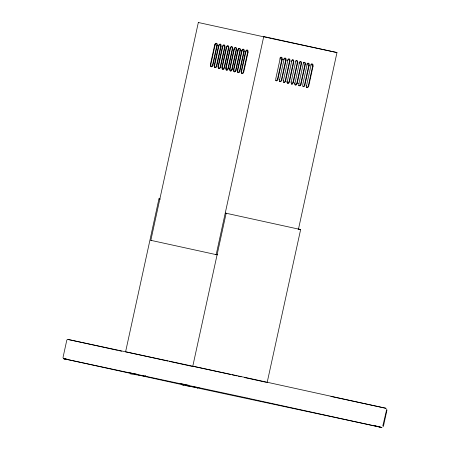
<?xml version="1.0" encoding="UTF-8"?>
<svg xmlns="http://www.w3.org/2000/svg" width="450" height="450" viewBox="0 0 450 450"><rect width="100%" height="100%" fill="white"/><g stroke="black" fill="none" stroke-linecap="round" stroke-linejoin="round"><path stroke-width="0.67" d="M210.369 64.693L210.538 66.493L211.624 66.729L212.529 65.166L216.844 45.383L216.827 43.937L216.186 43.2L215.297 43.599L214.678 44.91L210.369 64.693L210.769 64.778L211.162 66.831L212.316 66.561L212.934 65.25L217.249 45.467L217.232 44.021L216.591 43.284L215.702 43.689L215.083 44.994L210.769 64.778M214.217 65.537L214.391 67.337L215.471 67.573L216.382 66.009L220.691 46.226L220.674 44.781L220.039 44.044L219.15 44.443L218.531 45.754L214.217 65.537L214.622 65.621L215.016 67.674L216.169 67.399L216.782 66.094L221.096 46.311L221.079 44.865L220.438 44.128L219.549 44.533L218.936 45.838L214.622 65.621M218.07 66.375L218.244 68.181L219.324 68.417L220.23 66.853L224.544 47.07L224.528 45.624L223.886 44.887L222.998 45.287L222.384 46.598L218.07 66.375L218.475 66.465L218.863 68.518L220.016 68.242L220.635 66.938L224.949 47.154L224.933 45.709L224.291 44.972L223.403 45.377L222.789 46.682L218.475 66.465M221.923 67.219L222.092 69.024L223.178 69.261L224.083 67.697L228.398 47.914L228.381 46.468L227.739 45.731L226.851 46.131L226.232 47.436L221.923 67.219L222.322 67.309L222.716 69.362L223.869 69.086L224.488 67.781L228.803 47.998L228.786 46.553L228.144 45.816L227.256 46.221L226.637 47.526L222.322 67.309M225.771 68.062L225.945 69.868L227.025 70.104L227.936 68.535L232.245 48.758L232.228 47.312L231.593 46.575L230.704 46.974L230.085 48.279L225.771 68.062L226.176 68.153L226.569 70.206L227.722 69.93L228.336 68.625L232.65 48.842L232.633 47.396L231.992 46.659L231.103 47.064L230.49 48.369L226.176 68.153M229.624 68.906L229.798 70.712L230.878 70.948L231.784 69.379L236.098 49.596L236.081 48.156L235.44 47.413L234.551 47.818L233.938 49.123L229.624 68.906L230.029 68.996L230.417 71.049L231.57 70.774L232.189 69.469L236.503 49.686L236.486 48.24L235.845 47.503L234.956 47.902L234.338 49.213L230.029 68.996M233.477 69.75L233.646 71.556L234.726 71.792L235.637 70.222L239.951 50.439L239.934 48.994L239.293 48.257L238.404 48.662L237.786 49.967L233.477 69.75L233.876 69.834L234.27 71.893L235.423 71.617L236.042 70.312L240.351 50.529L240.339 49.084L239.698 48.347L238.809 48.746L238.191 50.057L233.876 69.834M237.324 70.594L237.499 72.399L238.579 72.636L239.49 71.066L243.799 51.283L243.782 49.837L243.146 49.101L242.257 49.506L241.639 50.811L237.324 70.594L237.729 70.678L238.123 72.737L239.276 72.461L239.889 71.156L244.204 51.373L244.187 49.928L243.546 49.191L242.657 49.59L242.044 50.901L237.729 70.678M241.178 71.438L241.352 73.243L242.432 73.479L243.338 71.91L247.652 52.127L247.635 50.681L246.994 49.944L246.105 50.349L245.492 51.654L241.178 71.438L241.583 71.522L241.971 73.581L243.124 73.305L243.743 71.994L248.057 52.217L248.04 50.771L247.399 50.034L246.51 50.434L245.891 51.739L241.583 71.522M275.546 80.432L276.322 80.809L277.391 79.599L281.846 59.321L281.458 57.262L280.896 57.144L280.046 57.904M282.251 59.406L282.077 57.6L280.997 57.364L280.091 58.933L275.777 78.716L275.794 80.162L276.435 80.899L277.324 80.494L277.937 79.189L282.251 59.406L281.846 59.321M279.63 79.56L279.799 81.36L280.884 81.596L281.79 80.032L286.104 60.249L286.088 58.804L285.446 58.067L284.558 58.472L283.944 59.777L279.63 79.56L279.225 79.47M279.619 81.529L280.772 81.253L281.385 79.948L285.699 60.165L285.683 58.719L284.749 57.983M283.477 80.404L283.652 82.204L284.732 82.44L285.643 80.876L289.957 61.093L289.941 59.648L289.299 58.911L288.411 59.31L287.792 60.621L283.477 80.404L283.078 80.314M283.247 82.119L284.332 82.356L285.092 81.287L289.553 61.009L289.378 59.203L288.298 58.967M286.852 81.669L286.926 81.157M287.319 83.216L288.473 82.941L289.091 81.63L293.4 61.847L293.231 60.047L292.146 59.811M293.805 61.937L293.631 60.131L292.551 59.895L291.645 61.464L287.331 81.248L287.347 82.688L287.989 83.43L288.877 83.025L289.491 81.72L293.805 61.937L293.4 61.847M291.184 82.086L291.353 83.891L292.438 84.127L293.344 82.564L297.658 62.781L297.641 61.335L297 60.598L296.111 60.998L295.493 62.308L291.184 82.086L290.779 82.001M291.437 84.184L292.326 83.784L292.939 82.474L297.253 62.691L297.236 61.245L296.595 60.508M294.632 82.845L294.643 84.291M295.02 84.898L295.881 84.887L296.792 83.317L301.106 63.534L300.713 61.481M301.506 63.624L301.337 61.819L300.257 61.583L299.346 63.146L295.031 82.929L295.048 84.375L295.689 85.112L296.578 84.712L297.197 83.407L301.506 63.624L301.106 63.534M298.884 83.773L299.059 85.579L300.139 85.815L301.044 84.246L305.359 64.468L305.342 63.023L304.701 62.286L303.812 62.685L303.199 63.99L298.884 83.773L298.479 83.689M299.137 85.871L300.026 85.466L300.645 84.161L304.954 64.378L304.937 62.932L304.003 62.201M302.991 86.715L303.879 86.31L304.493 85.005L308.807 65.222L308.79 63.776L308.149 63.039M309.212 65.306L309.037 63.506L307.957 63.27L307.046 64.834L302.738 84.617L302.754 86.062L303.39 86.799L304.279 86.4L304.897 85.089L309.212 65.306L308.807 65.222M306.585 85.461L306.759 87.266L307.839 87.502L308.751 85.933L313.059 66.15L313.043 64.704L312.407 63.968L311.518 64.373L310.899 65.678L306.585 85.461L306.18 85.376M306.574 87.429L307.727 87.154L308.346 85.849L312.66 66.066L312.643 64.62L311.709 63.889M159.559 198.968L158.946 198.838L125.589 351.81L167.816 361.052M217.389 254.903L150.834 240.334L198.332 22.5L198.731 22.584M298.44 229.292L336.977 52.56L263.334 36.439L263.739 36.523L216.242 254.357L215.843 254.267L217.609 254.655M267.159 382.5L300.639 229.556L225.534 213.114L226.148 213.244L192.791 366.216L230.929 374.569M382.787 426.021L386.674 409.506M383.377 426.521L387 409.905M128.554 372.341L131.625 373.196M283.686 59.192L283.894 58.748M291.386 60.879L291.594 60.435M299.087 62.567L299.301 62.123M310.641 65.098L310.854 64.648M287.747 59.591L288.006 59.226M295.447 61.279L295.706 60.913M303.148 62.966L303.699 62.336M307.001 63.81L307.553 63.18M311.113 64.288L311.406 64.024M295.999 60.654L296.303 60.514M299.852 61.498L300.156 61.358M68.625 359.533L63.804 358.74L247.798 398.154M198.743 387.546L199.153 387.529M146.498 376.346L130.596 373.944M386.19 408.381L251.893 378.894L68.006 339.463L67.224 339.621L66.763 340.301L63.006 357.536L63.433 358.582M382.016 427.5L185.366 385.358M197.032 387.45L182.841 385.144M68.563 359.522L63.804 358.74L129.049 373.027M134.471 373.725L136.361 374.04M188.606 385.245L180.754 383.647M132.227 373.314L133.914 373.624M336.977 52.56L272.244 38.683M300.639 229.556L298.457 229.089M214.678 44.91L215.083 44.994M216.844 45.383L217.249 45.467M218.531 45.754L218.936 45.838M220.691 46.226L221.096 46.311M222.384 46.598L222.789 46.682M224.544 47.07L224.949 47.154M226.232 47.436L226.637 47.526M279.686 58.849L280.091 58.933M283.539 59.687L283.944 59.777M285.699 60.165L286.104 60.249M287.387 60.531L287.792 60.621M289.553 61.009L289.957 61.093M291.24 61.374L291.645 61.464M228.398 47.914L228.803 47.998M230.085 48.279L230.49 48.369M232.245 48.758L232.65 48.842M233.938 49.123L234.338 49.213M236.098 49.596L236.503 49.686M237.786 49.967L238.191 50.057M239.951 50.439L240.351 50.529M241.639 50.811L242.044 50.901M243.799 51.283L244.204 51.373M245.492 51.654L245.891 51.739M247.652 52.127L248.057 52.217M297.253 62.691L297.658 62.781M298.941 63.062L299.346 63.146M304.954 64.378L305.359 64.468M306.647 64.749L307.046 64.834M312.66 66.066L313.059 66.15M212.529 65.166L212.934 65.25M216.382 66.009L216.782 66.094M220.23 66.853L220.635 66.938M277.537 79.104L277.937 79.189M281.385 79.948L281.79 80.032M285.238 80.786L285.643 80.876M224.083 67.697L224.488 67.781M227.936 68.535L228.336 68.625M231.784 69.379L232.189 69.469M235.637 70.222L236.042 70.312M239.49 71.066L239.889 71.156M243.338 71.91L243.743 71.994M289.091 81.63L289.491 81.72M292.939 82.474L293.344 82.564M296.792 83.317L297.197 83.407M300.645 84.161L301.044 84.246M304.493 85.005L304.897 85.089M308.346 85.849L308.751 85.933M298.119 229.011L299.492 229.309M150.834 240.334L151.239 240.418M330.924 396.444L385.819 408.218M198.332 22.5L267.204 37.581M268.571 37.879L271.299 38.475M158.946 198.838L160.307 199.136M232.29 374.867L237.054 375.907M238.421 376.206L241.144 376.802M244.547 377.55L266.338 382.32M169.178 361.35L193.011 366.57M68.006 339.463L117.456 350.291M118.828 350.595L121.573 351.197M247.691 398.166L381.617 427.489L374.203 425.481M138.662 375.131L183.994 385.059M145.367 375.992L145.845 376.149L145.457 376.009M181.929 384.834L182.317 384.975M129.684 373.629L130.072 373.77M196.599 387.321L197.724 388.063L196.661 387.248M298.873 85.742L298.496 85.134M306.197 86.822L306.354 87.176M279.242 80.916L279.399 81.276M286.858 82.164L286.942 82.603"/></g></svg>
